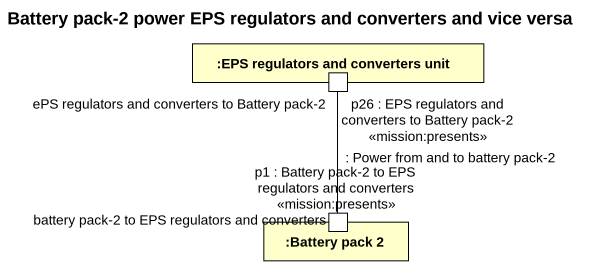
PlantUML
@startuml
title Battery pack-2 power EPS regulators and converters and vice versa
rectangle ":EPS regulators and converters unit" as EPS_regulators_and {
  port "p26 : EPS regulators and converters to Battery pack-2 <<mission:presents>>" as p26_EPS_regulators_and
}
rectangle ":Battery pack 2" as Battery_pack_2 {
  port "p1 : Battery pack-2 to EPS regulators and converters <<mission:presents>>" as p1_Battery_pack_2_to_EPS
}
p26_EPS_regulators_and "ePS regulators and converters to Battery pack-2" -- "battery pack-2 to EPS regulators and converters" p1_Battery_pack_2_to_EPS : : Power from and to battery pack-2
@enduml
